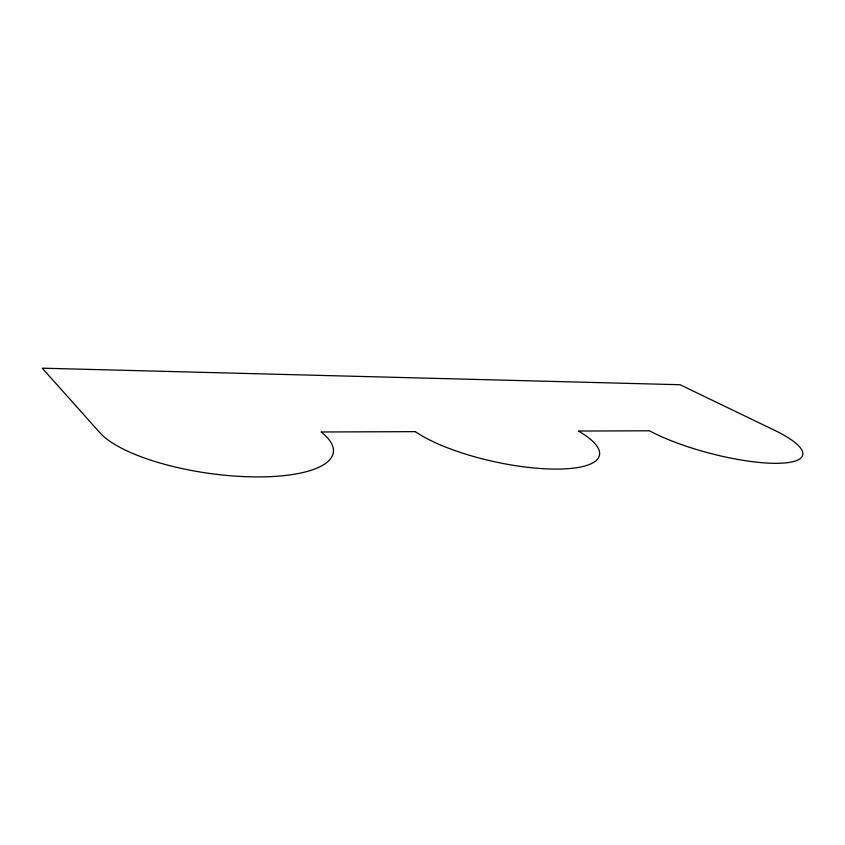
<?xml version="1.0" encoding="UTF-8"?>
<svg xmlns="http://www.w3.org/2000/svg" width="845" height="845" viewBox="0 0 845 845"><rect width="100%" height="100%" fill="white"/><g stroke="black" fill="none" stroke-linecap="round" stroke-linejoin="round"><path stroke-width="1.27" d="M415.328 431.647L321.1 431.985A120.772 38.279 8.1 0 1 258.876 476.907A120.772 38.279 8.1 0 1 99.953 432.798L42.25 368.188L680.035 384.728L774.664 430.337A90.309 21.738 14.7 0 1 776.428 463.324A90.309 21.738 14.7 0 1 649.446 430.792L578.403 431.045A101.453 28.793 12.4 0 1 556.77 469.091A101.453 28.793 12.4 0 1 415.328 431.647"/></g></svg>
